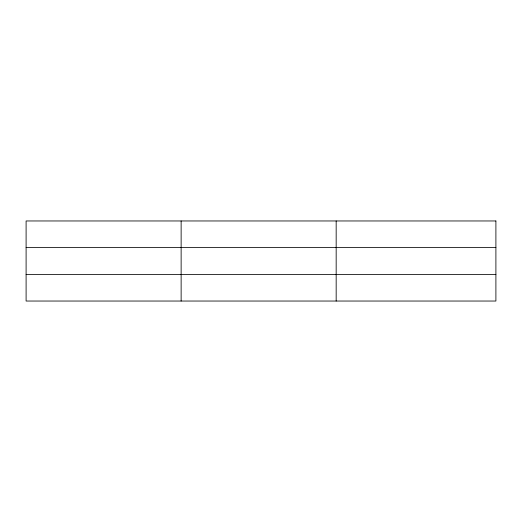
<?xml version="1.0" encoding="UTF-8"?>
<svg xmlns="http://www.w3.org/2000/svg" width="522" height="522" viewBox="0 0 522 522"><rect width="100%" height="100%" fill="white"/><g stroke="black" fill="none" stroke-linecap="round" stroke-linejoin="round"><path stroke-width="0.78" d="M181.134 301.037L181.134 220.963M336.168 301.037L336.168 220.963M26.1 247.389L495.9 247.389M26.1 274.611L495.9 274.611M495.9 220.963L495.9 301.037L26.1 301.037L26.1 220.963L495.9 220.963"/></g></svg>
